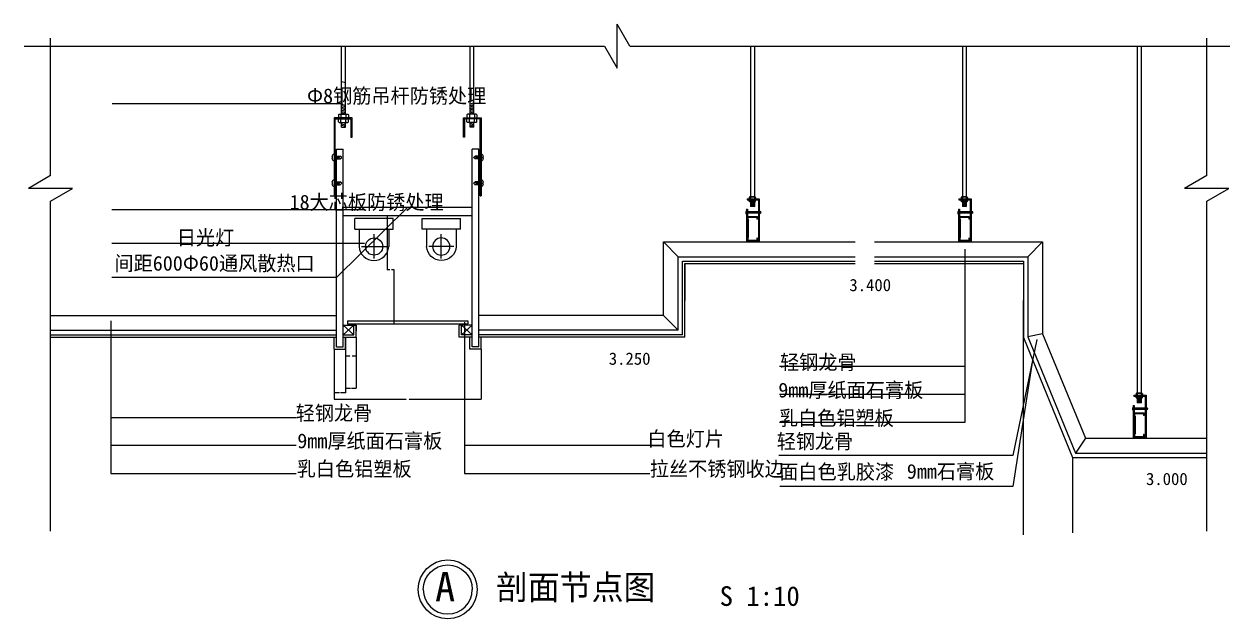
# Model space of a CAD drawing. Header units: metres. Extents: x -116298 to -111425, y -71583 to -67922.
# Drawn here: x -116102 to -113646, y -69134 to -67922 of the extents above; entities that cross this region are included whole.
import ezdxf

# ---------------------------------------------------------------- set-up
doc = ezdxf.new("R2010")
doc.units = ezdxf.units.M
for name, color, linetype in [('10', 8, 'Continuous'), ('10地线纹理填充', 8, 'Continuous'), ('20', 1, 'Continuous'), ('7', 7, 'Continuous'), ('8', 7, 'Continuous'), ('D', 3, 'Continuous'), ('墙柱', 2, 'Continuous'), ('家具', 3, 'Continuous')]:
    doc.layers.add(name, color=color, linetype=linetype)
doc.dimstyles.get("Standard").update_dxf_attribs({"dimtxt": 2.5, "dimasz": 2.5, "dimexe": 1.25, "dimexo": 0.625, "dimtad": 1, "dimcen": 2.5, "dimazin": 3, "dimtfac": 1, "dimtmove": 0, "dimatfit": 3})

# ---------------------------------------------------------------- blocks, each defined once
blk = doc.blocks.new('HY-4')
at = {"layer": '20'}
for points in [[(-5, 0, -1), (5, 0, -1)], [(-5, 0, 1), (5, 0, 1)]]:
    blk.add_lwpolyline(points, format="xyb", dxfattribs=at)
blk.add_circle((0, 0), 6, dxfattribs=at)
blk.add_circle((0, 0), 6, dxfattribs=at)
blk = doc.blocks.new('管灯')
for p, q in [((-133.51, 234.02), (-133.51, 164.05)), ((-175.41, 149.92), (-175.41, 200.06)), ((-97.4, 199.91), (-168.68, 199.91)), ((-90.55, 149.92), (-90.55, 199.91)), ((-78.1, 149.92), (-187.85, 149.92)), ((-187.85, 149.92), (-187.85, 119.92)), ((-78.1, 149.92), (-78.1, 119.92)), ((-187.85, 119.92), (-78.1, 119.92))]:
    blk.add_line(p, q)
blk.add_circle((-133.51, 199.91), 24.78)
blk.add_arc((-132.97, 197.42), 42.5, 3.36, 176.64)
blk = doc.blocks.new('_CLOSEDFILLED')
at = {"color": 0, "linetype": 'BYBLOCK'}
blk.add_solid([(-1, 0.2), (0, 0), (-1, -0.2)], dxfattribs=at)
blk = doc.blocks.new('*D1')
for p, q in [((-115470.08, -68584.53), (-115470.08, -68686.45)), ((-115170.4, -68584.44), (-115170.4, -68686.45)), ((-115469.83, -68686.45), (-115323.24, -68686.45)), ((-115317.24, -68686.45), (-115170.65, -68686.45))]:
    blk.add_line(p, q)
at = {"layer": 'Defpoints'}
for p in [(-115470.08, -68584.53), (-115170.4, -68584.44), (-115470.08, -68686.45)]:
    blk.add_point(p, dxfattribs=at)
at = {"layer": '7', "xscale": 0.25, "yscale": 0.25, "rotation": 180}
blk.add_blockref('_CLOSEDFILLED', (-115470.08, -68686.45), dxfattribs=at)
at = {"layer": '7', "xscale": 0.25, "yscale": 0.25}
blk.add_blockref('_CLOSEDFILLED', (-115170.4, -68686.45), dxfattribs=at)
at = {"layer": '7', "insert": (-115320.24, -68686.45), "char_height": 1, "attachment_point": 5}
blk.add_mtext('299,68', dxfattribs=at)
blk = doc.blocks.new('*D4')
for p, q in [((-115470.08, -68584.53), (-115470.08, -68673.45)), ((-115446.66, -68584.53), (-115446.66, -68673.45)), ((-115459.37, -68673.45), (-115470.33, -68673.45)), ((-115446.41, -68673.45), (-115457.37, -68673.45))]:
    blk.add_line(p, q)
at = {"layer": 'Defpoints'}
for p in [(-115470.08, -68584.53), (-115446.66, -68584.53), (-115446.66, -68673.45)]:
    blk.add_point(p, dxfattribs=at)
at = {"layer": '7', "xscale": 0.25, "yscale": 0.25}
blk.add_blockref('_CLOSEDFILLED', (-115470.08, -68673.45), dxfattribs=at)
at = {"layer": '7', "xscale": 0.25, "yscale": 0.25, "rotation": 180}
blk.add_blockref('_CLOSEDFILLED', (-115446.66, -68673.45), dxfattribs=at)
at = {"layer": '7', "insert": (-115458.37, -68673.45), "char_height": 1, "attachment_point": 5}
blk.add_mtext('25', dxfattribs=at)
blk = doc.blocks.new('*D5')
for p, q in [((-115425.2, -68535.75), (-115425.2, -68547.95)), ((-115425.45, -68547.95), (-115425.7, -68547.95)), ((-115425.2, -68560.14), (-115425.2, -68547.95)), ((-115425.2, -68547.95), (-115425.2, -68547.95)), ((-115424.95, -68547.95), (-115424.7, -68547.95))]:
    blk.add_line(p, q)
at = {"layer": 'Defpoints'}
for p in [(-115425.2, -68535.75), (-115425.2, -68547.95), (-115425.2, -68560.14)]:
    blk.add_point(p, dxfattribs=at)
at = {"layer": '7', "xscale": 0.25, "yscale": 0.25}
blk.add_blockref('_CLOSEDFILLED', (-115425.2, -68547.95), dxfattribs=at)
at = {"layer": '7', "xscale": 0.25, "yscale": 0.25, "rotation": 180}
blk.add_blockref('_CLOSEDFILLED', (-115425.2, -68547.95), dxfattribs=at)
at = {"layer": '7', "insert": (-115425.2, -68546.825), "char_height": 1, "attachment_point": 5}
blk.add_mtext('20', dxfattribs=at)
blk = doc.blocks.new('*D6')
for p, q in [((-115425.2, -68560.14), (-115425.2, -68598.95)), ((-115446.66, -68584.53), (-115446.66, -68598.95)), ((-115438.43, -68598.95), (-115446.91, -68598.95)), ((-115424.95, -68598.95), (-115433.43, -68598.95))]:
    blk.add_line(p, q)
at = {"layer": 'Defpoints'}
for p in [(-115425.2, -68560.14), (-115446.66, -68584.53), (-115425.2, -68598.95)]:
    blk.add_point(p, dxfattribs=at)
at = {"layer": '7', "xscale": 0.25, "yscale": 0.25}
blk.add_blockref('_CLOSEDFILLED', (-115446.66, -68598.95), dxfattribs=at)
at = {"layer": '7', "xscale": 0.25, "yscale": 0.25, "rotation": 180}
blk.add_blockref('_CLOSEDFILLED', (-115425.2, -68598.95), dxfattribs=at)
at = {"layer": '7', "insert": (-115435.93, -68598.95), "char_height": 1, "attachment_point": 5}
blk.add_mtext('21,46', dxfattribs=at)
blk = doc.blocks.new('*D7')
for p, q in [((-115446.66, -68560.14), (-115446.66, -68663.95)), ((-115425.2, -68560.14), (-115425.2, -68663.95)), ((-115446.41, -68663.95), (-115436.93, -68663.95)), ((-115434.93, -68663.95), (-115425.45, -68663.95))]:
    blk.add_line(p, q)
at = {"layer": 'Defpoints'}
for p in [(-115446.66, -68560.14), (-115425.2, -68560.14), (-115446.66, -68663.95)]:
    blk.add_point(p, dxfattribs=at)
at = {"layer": '7', "xscale": 0.25, "yscale": 0.25, "rotation": 180}
blk.add_blockref('_CLOSEDFILLED', (-115446.66, -68663.95), dxfattribs=at)
at = {"layer": '7', "xscale": 0.25, "yscale": 0.25}
blk.add_blockref('_CLOSEDFILLED', (-115425.2, -68663.95), dxfattribs=at)
at = {"layer": '7', "insert": (-115435.93, -68663.95), "char_height": 1, "attachment_point": 5}
blk.add_mtext('20', dxfattribs=at)
blk = doc.blocks.new('*D8')
for p, q in [((-115361.83, -68312.34), (-115361.83, -68422.58)), ((-115356.32, -68422.58), (-115362.08, -68422.58)), ((-115347.56, -68422.58), (-115353.32, -68422.58)), ((-115347.81, -68532.82), (-115347.81, -68422.58))]:
    blk.add_line(p, q)
at = {"layer": 'Defpoints'}
for p in [(-115361.83, -68312.34), (-115347.81, -68422.58), (-115347.81, -68532.82)]:
    blk.add_point(p, dxfattribs=at)
at = {"layer": '7', "xscale": 0.25, "yscale": 0.25}
blk.add_blockref('_CLOSEDFILLED', (-115361.83, -68422.58), dxfattribs=at)
at = {"layer": '7', "xscale": 0.25, "yscale": 0.25, "rotation": 180}
blk.add_blockref('_CLOSEDFILLED', (-115347.81, -68422.58), dxfattribs=at)
at = {"layer": '7', "insert": (-115354.82, -68422.58), "char_height": 1, "attachment_point": 5}
blk.add_mtext('220', dxfattribs=at)
blk = doc.blocks.new('*D25')
for p, q in [((-114066.19, -68409.98), (-114066.19, -68485.41)), ((-114066.44, -68485.41), (-114066.69, -68485.41)), ((-114066.19, -68560.84), (-114066.19, -68485.41)), ((-114066.19, -68485.41), (-114066.19, -68485.41)), ((-114065.94, -68485.41), (-114065.69, -68485.41))]:
    blk.add_line(p, q)
at = {"layer": 'Defpoints'}
for p in [(-114066.19, -68409.98), (-114066.19, -68485.41), (-114066.19, -68560.84)]:
    blk.add_point(p, dxfattribs=at)
at = {"layer": '7', "xscale": 0.25, "yscale": 0.25}
blk.add_blockref('_CLOSEDFILLED', (-114066.19, -68485.41), dxfattribs=at)
at = {"layer": '7', "xscale": 0.25, "yscale": 0.25, "rotation": 180}
blk.add_blockref('_CLOSEDFILLED', (-114066.19, -68485.41), dxfattribs=at)
at = {"layer": '7', "insert": (-114066.19, -68484.285), "char_height": 1, "attachment_point": 5}
blk.add_mtext('150', dxfattribs=at)
blk = doc.blocks.new('*D26')
for p, q in [((-114066.19, -68404.98), (-114066.19, -68544.08)), ((-114066.44, -68544.08), (-114066.69, -68544.08)), ((-114066.19, -68560.84), (-114066.19, -68544.08)), ((-114066.19, -68544.08), (-114066.19, -68544.08)), ((-114065.94, -68544.08), (-114065.69, -68544.08))]:
    blk.add_line(p, q)
at = {"layer": 'Defpoints'}
for p in [(-114066.19, -68404.98), (-114066.19, -68544.08), (-114066.19, -68560.84)]:
    blk.add_point(p, dxfattribs=at)
at = {"layer": '10地线纹理填充', "xscale": 0.25, "yscale": 0.25}
blk.add_blockref('_CLOSEDFILLED', (-114066.19, -68544.08), dxfattribs=at)
at = {"layer": '10地线纹理填充', "xscale": 0.25, "yscale": 0.25, "rotation": 180}
blk.add_blockref('_CLOSEDFILLED', (-114066.19, -68544.08), dxfattribs=at)
at = {"layer": '10地线纹理填充', "insert": (-114066.19, -68542.955), "char_height": 1, "attachment_point": 5}
blk.add_mtext('0', dxfattribs=at)
blk = doc.blocks.new('*D27')
for p, q in [((-114755.5, -68409.98), (-114755.5, -68484.98)), ((-114755.75, -68484.98), (-114756, -68484.98)), ((-114755.5, -68559.98), (-114755.5, -68484.98)), ((-114755.5, -68484.98), (-114755.5, -68484.98)), ((-114755.25, -68484.98), (-114755, -68484.98))]:
    blk.add_line(p, q)
at = {"layer": 'Defpoints'}
for p in [(-114755.5, -68409.98), (-114755.5, -68484.98), (-114755.5, -68559.98)]:
    blk.add_point(p, dxfattribs=at)
at = {"layer": '7', "xscale": 0.25, "yscale": 0.25}
blk.add_blockref('_CLOSEDFILLED', (-114755.5, -68484.98), dxfattribs=at)
at = {"layer": '7', "xscale": 0.25, "yscale": 0.25, "rotation": 180}
blk.add_blockref('_CLOSEDFILLED', (-114755.5, -68484.98), dxfattribs=at)
at = {"layer": '7', "insert": (-114755.5, -68483.855), "char_height": 1, "attachment_point": 5}
blk.add_mtext('0', dxfattribs=at)

msp = doc.modelspace()

# ---------------------------------------------------------------- hatches: boundary and pattern name
at = {"layer": '10'}
h = msp.add_hatch(dxfattribs=at)
h.set_pattern_fill('ANSI34', scale=29.27)
h.paths.add_polyline_path([(-115197.88, -68532.82), (-115197.88, -68526.97), (-115442.59, -68526.97), (-115442.59, -68532.82)])

# ---------------------------------------------------------------- linework, layer by layer
for p, q in [((-114066.19, -68962.58), (-114066.19, -68560.84)), ((-113965.82, -68804.98), (-113965.82, -68958.55))]:
    msp.add_line(p, q, dxfattribs=at)
at = {"layer": '10地线纹理填充'}
for p, q in [((-114769.5, -68395.98), (-114799.5, -68365.98)), ((-114057.19, -68395.98), (-114027.19, -68365.98)), ((-114799.5, -68515.98), (-114769.5, -68545.98)), ((-114027.19, -68553.13), (-114057.19, -68559.06)), ((-113939.68, -68765.98), (-113959.78, -68795.98))]:
    msp.add_line(p, q, dxfattribs=at)
at = {"layer": '20'}
for p, q in [((-114867.54, -67967.17), (-114893.52, -67922.17)), ((-114893.52, -68012.17), (-114893.52, -67922.17)), ((-116047.77, -68230.9), (-116047.77, -67950.96)), ((-113692.77, -68230.9), (-113692.77, -67950.96)), ((-116101.54, -67967.17), (-114919.5, -67967.17)), ((-114919.5, -67967.17), (-114893.52, -68012.17)), ((-114867.54, -67967.17), (-113645.54, -67967.17)), ((-116047.77, -68230.9), (-116092.77, -68256.88)), ((-113692.77, -68230.9), (-113737.77, -68256.88)), ((-116002.77, -68256.88), (-116092.77, -68256.88)), ((-116047.77, -68282.86), (-116002.77, -68256.88)), ((-113647.77, -68256.88), (-113737.77, -68256.88)), ((-113692.77, -68282.86), (-113647.77, -68256.88)), ((-116047.77, -68955.36), (-116047.77, -68282.86)), ((-113692.77, -68955.36), (-113692.77, -68282.86))]:
    msp.add_line(p, q, dxfattribs=at)
at = {"layer": '7'}
for p, q in [((-115470.08, -68584.53), (-115470.08, -68559.98)), ((-115446.66, -68584.53), (-115446.66, -68560.14)), ((-115470.08, -68584.53), (-115446.66, -68584.53))]:
    msp.add_line(p, q, dxfattribs=at)
at = {"layer": 'D'}
for p, q in [((-115447.25, -68041.79), (-115455.04, -68039.87)), ((-115447.25, -68087.78), (-115455.04, -68085.86)), ((-115447.25, -68090.79), (-115455.04, -68088.87)), ((-115447.25, -68093.81), (-115455.04, -68091.89)), ((-115447.25, -68096.82), (-115455.04, -68094.9)), ((-115447.25, -68099.84), (-115455.04, -68097.92)), ((-115447.25, -68102.85), (-115455.04, -68100.93)), ((-115447.25, -68105.87), (-115455.04, -68103.94)), ((-115193.23, -68084.76), (-115185.43, -68082.84)), ((-115193.23, -68087.78), (-115185.43, -68085.86)), ((-115193.23, -68090.79), (-115185.43, -68088.87)), ((-115193.23, -68093.81), (-115185.43, -68091.89)), ((-115193.23, -68096.82), (-115185.43, -68094.9)), ((-115193.23, -68099.84), (-115185.43, -68097.92)), ((-115193.23, -68102.85), (-115185.43, -68100.93)), ((-115193.23, -68105.87), (-115185.43, -68103.94)), ((-115447.25, -68124.74), (-115455.04, -68122.82)), ((-115447.25, -68127.75), (-115455.04, -68125.83)), ((-115447.25, -68130.77), (-115455.04, -68128.84)), ((-115193.23, -68124.74), (-115185.43, -68122.82)), ((-115193.23, -68127.75), (-115185.43, -68125.83)), ((-115193.23, -68130.77), (-115185.43, -68128.84)), ((-115470.19, -68191.08), (-115457.71, -68191.08)), ((-115470.19, -68196.93), (-115457.71, -68196.93)), ((-115170.29, -68191.08), (-115182.77, -68191.08)), ((-115170.29, -68196.93), (-115182.77, -68196.93)), ((-115470.19, -68243.49), (-115457.71, -68243.49)), ((-115470.19, -68249.34), (-115457.71, -68249.34)), ((-115170.29, -68243.49), (-115182.77, -68243.49)), ((-115170.29, -68249.34), (-115182.77, -68249.34)), ((-115467.65, -68272.31), (-115470.19, -68272.31)), ((-115172.83, -68272.31), (-115170.29, -68272.31))]:
    msp.add_line(p, q, dxfattribs=at)
at = {"layer": '墙柱'}
for p, q in [((-114755.5, -68559.98), (-114755.5, -68409.98)), ((-114755.5, -68559.98), (-114755.5, -68409.98)), ((-114755.5, -68409.98), (-114408.54, -68409.98)), ((-114369.54, -68409.98), (-114066.19, -68409.98)), ((-114066.19, -68404.98), (-114066.19, -68560.84)), ((-115425.2, -68560.14), (-115425.2, -68535.75)), ((-115215.27, -68560.14), (-115215.27, -68535.75)), ((-116047.77, -68559.98), (-115465.2, -68559.98)), ((-115451.54, -68560.14), (-115425.2, -68560.14)), ((-115188.93, -68560.14), (-115215.27, -68560.14)), ((-115193.81, -68584.53), (-115193.81, -68560.14)), ((-114755.5, -68559.98), (-115175.27, -68559.98)), ((-115170.4, -68584.44), (-115170.4, -68559.98)), ((-114066.19, -68560.84), (-113965.82, -68804.98)), ((-115170.4, -68584.53), (-115193.81, -68584.53)), ((-113965.82, -68804.98), (-113692.77, -68804.98))]:
    msp.add_line(p, q, dxfattribs=at)
at = {"layer": '家具'}
for p, q in [((-115455.04, -68105.87), (-115455.04, -67967.17)), ((-115447.25, -68105.87), (-115447.25, -67967.17)), ((-115193.23, -68105.87), (-115193.23, -67967.17)), ((-115185.43, -68105.87), (-115185.43, -67967.17)), ((-114622.03, -67967.17), (-114622.03, -68274.11)), ((-114614.03, -67967.17), (-114614.03, -68274.11)), ((-114190.38, -67967.17), (-114190.38, -68274.11)), ((-114182.38, -67967.17), (-114182.38, -68274.11)), ((-113834.24, -67967.17), (-113834.24, -68674.11)), ((-113826.24, -67967.17), (-113826.24, -68674.11)), ((-115445.96, -68113.35), (-115470.19, -68113.35)), ((-115470.19, -68113.35), (-115470.19, -68272.31)), ((-115467.65, -68115.39), (-115436.14, -68115.39)), ((-115467.65, -68191.08), (-115467.65, -68115.39)), ((-115460, -68105.87), (-115461.28, -68107.15)), ((-115461.28, -68107.15), (-115461.28, -68113.35)), ((-115461.28, -68121.59), (-115461.28, -68115.39)), ((-115460, -68122.87), (-115461.28, -68121.59)), ((-115460, -68105.87), (-115441.98, -68105.87)), ((-115460, -68122.87), (-115441.98, -68122.87)), ((-115456.3, -68107.15), (-115457.58, -68105.87)), ((-115456.3, -68121.59), (-115457.58, -68122.87)), ((-115454.99, -68105.87), (-115456.27, -68107.15)), ((-115456.27, -68107.15), (-115456.27, -68113.35)), ((-115456.27, -68121.59), (-115456.27, -68115.39)), ((-115454.99, -68122.87), (-115456.27, -68121.59)), ((-115455.04, -68132.26), (-115455.04, -68122.82)), ((-115445.99, -68107.15), (-115447.27, -68105.87)), ((-115445.99, -68121.59), (-115447.27, -68122.87)), ((-115433.59, -68113.35), (-115447.25, -68113.35)), ((-115447.25, -68132.26), (-115447.25, -68122.84)), ((-115444.68, -68105.87), (-115445.96, -68107.15)), ((-115445.96, -68107.15), (-115445.96, -68113.35)), ((-115445.96, -68121.59), (-115445.96, -68115.39)), ((-115444.68, -68122.87), (-115445.96, -68121.59)), ((-115440.7, -68107.15), (-115441.98, -68105.87)), ((-115440.7, -68121.59), (-115441.98, -68122.87)), ((-115440.7, -68107.15), (-115440.7, -68113.35)), ((-115440.7, -68121.59), (-115440.7, -68115.39)), ((-115436.14, -68115.39), (-115436.14, -68152.22)), ((-115433.59, -68152.22), (-115433.59, -68113.35)), ((-115206.89, -68113.35), (-115193.23, -68113.35)), ((-115206.89, -68152.22), (-115206.89, -68113.35)), ((-115204.34, -68115.39), (-115204.34, -68152.22)), ((-115172.83, -68115.39), (-115204.34, -68115.39)), ((-115199.78, -68107.15), (-115198.5, -68105.87)), ((-115199.78, -68107.15), (-115199.78, -68113.35)), ((-115199.78, -68121.59), (-115199.78, -68115.39)), ((-115199.78, -68121.59), (-115198.5, -68122.87)), ((-115180.48, -68105.87), (-115198.5, -68105.87)), ((-115180.48, -68122.87), (-115198.5, -68122.87)), ((-115195.8, -68105.87), (-115194.51, -68107.15)), ((-115195.8, -68122.87), (-115194.51, -68121.59)), ((-115194.51, -68107.15), (-115194.51, -68113.35)), ((-115194.51, -68113.35), (-115170.29, -68113.35)), ((-115194.51, -68121.59), (-115194.51, -68115.39)), ((-115194.48, -68107.15), (-115193.2, -68105.87)), ((-115194.48, -68121.59), (-115193.2, -68122.87)), ((-115193.23, -68132.26), (-115193.23, -68122.84)), ((-115185.49, -68105.87), (-115184.21, -68107.15)), ((-115185.49, -68122.87), (-115184.21, -68121.59)), ((-115185.43, -68132.26), (-115185.43, -68122.82)), ((-115184.21, -68107.15), (-115184.21, -68113.35)), ((-115184.21, -68121.59), (-115184.21, -68115.39)), ((-115184.18, -68107.15), (-115182.9, -68105.87)), ((-115184.18, -68121.59), (-115182.9, -68122.87)), ((-115180.48, -68105.87), (-115179.2, -68107.15)), ((-115180.48, -68122.87), (-115179.2, -68121.59)), ((-115179.2, -68107.15), (-115179.2, -68113.35)), ((-115179.2, -68121.59), (-115179.2, -68115.39)), ((-115172.83, -68191.08), (-115172.83, -68115.39)), ((-115170.29, -68113.35), (-115170.29, -68272.31)), ((-115455.04, -68132.26), (-115447.25, -68132.26)), ((-115436.14, -68152.22), (-115433.59, -68152.22)), ((-115204.34, -68152.22), (-115206.89, -68152.22)), ((-115185.43, -68132.26), (-115193.23, -68132.26)), ((-115465.2, -68177.09), (-115451.54, -68177.09)), ((-115465.2, -68579.65), (-115465.2, -68177.09)), ((-115451.54, -68579.65), (-115451.54, -68177.09)), ((-115175.27, -68177.09), (-115188.93, -68177.09)), ((-115188.93, -68579.65), (-115188.93, -68177.09)), ((-115175.27, -68579.65), (-115175.27, -68177.09)), ((-115474.69, -68195.5), (-115473.22, -68195.5)), ((-115474.65, -68192.51), (-115473.22, -68192.51)), ((-115473.22, -68195.5), (-115473.22, -68192.51)), ((-115470.19, -68196.93), (-115467, -68191.08)), ((-115467.97, -68196.93), (-115464.78, -68191.08)), ((-115467.65, -68243.49), (-115467.65, -68196.93)), ((-115465.75, -68196.93), (-115462.56, -68191.08)), ((-115463.52, -68196.93), (-115460.34, -68191.08)), ((-115461.3, -68196.93), (-115458.12, -68191.08)), ((-115454.53, -68194.01), (-115457.71, -68191.08)), ((-115457.71, -68196.93), (-115454.53, -68194.01)), ((-115185.94, -68194.01), (-115182.77, -68191.08)), ((-115182.77, -68196.93), (-115185.94, -68194.01)), ((-115179.17, -68196.93), (-115182.36, -68191.08)), ((-115176.95, -68196.93), (-115180.14, -68191.08)), ((-115174.73, -68196.93), (-115177.92, -68191.08)), ((-115172.51, -68196.93), (-115175.69, -68191.08)), ((-115170.29, -68196.93), (-115173.47, -68191.08)), ((-115172.83, -68243.49), (-115172.83, -68196.93)), ((-115167.25, -68195.5), (-115167.25, -68192.51)), ((-115165.83, -68192.51), (-115167.25, -68192.51)), ((-115165.79, -68195.5), (-115167.25, -68195.5)), ((-115474.69, -68247.91), (-115473.22, -68247.91)), ((-115474.65, -68244.91), (-115473.22, -68244.91)), ((-115473.22, -68247.91), (-115473.22, -68244.91)), ((-115470.19, -68249.34), (-115467, -68243.49)), ((-115467.97, -68249.34), (-115464.78, -68243.49)), ((-115467.65, -68272.31), (-115467.65, -68249.34)), ((-115465.75, -68249.34), (-115462.56, -68243.49)), ((-115463.52, -68249.34), (-115460.34, -68243.49)), ((-115461.3, -68249.34), (-115458.12, -68243.49)), ((-115454.53, -68246.41), (-115457.71, -68243.49)), ((-115457.71, -68249.34), (-115454.53, -68246.41)), ((-115185.94, -68246.41), (-115182.77, -68243.49)), ((-115182.77, -68249.34), (-115185.94, -68246.41)), ((-115179.17, -68249.34), (-115182.36, -68243.49)), ((-115176.95, -68249.34), (-115180.14, -68243.49)), ((-115174.73, -68249.34), (-115177.92, -68243.49)), ((-115172.51, -68249.34), (-115175.69, -68243.49)), ((-115170.29, -68249.34), (-115173.47, -68243.49)), ((-115172.83, -68272.31), (-115172.83, -68249.34)), ((-115167.25, -68247.91), (-115167.25, -68244.91)), ((-115165.83, -68244.91), (-115167.25, -68244.91)), ((-115165.79, -68247.91), (-115167.25, -68247.91)), ((-114624.42, -68275.33), (-114624.42, -68278.02)), ((-114614.03, -68274.14), (-114623.22, -68274.14)), ((-114622.03, -68273.91), (-114614.03, -68273.91)), ((-114622.03, -68275.33), (-114622.03, -68278.02)), ((-114612.84, -68274.14), (-114614.03, -68274.14)), ((-114614.03, -68275.33), (-114614.03, -68278.02)), ((-114611.65, -68275.33), (-114611.65, -68278.02)), ((-114192.76, -68275.33), (-114192.76, -68278.02)), ((-114182.38, -68274.14), (-114191.57, -68274.14)), ((-114190.38, -68273.91), (-114182.38, -68273.91)), ((-114190.38, -68275.33), (-114190.38, -68278.02)), ((-114181.19, -68274.14), (-114182.38, -68274.14)), ((-114182.38, -68275.33), (-114182.38, -68278.02)), ((-114180, -68275.33), (-114180, -68278.02)), ((-115451.54, -68294.78), (-115188.93, -68294.78)), ((-114630.02, -68298.98), (-114628.02, -68298.98)), ((-114630.02, -68298.98), (-114630.02, -68365.98)), ((-114629.02, -68277.98), (-114629.02, -68279.98)), ((-114629.02, -68277.98), (-114604.02, -68277.98)), ((-114629.02, -68279.98), (-114606.02, -68279.98)), ((-114628.02, -68298.98), (-114628.02, -68363.98)), ((-114624.42, -68282.59), (-114624.42, -68279.91)), ((-114614.03, -68283.78), (-114623.22, -68283.78)), ((-114622.03, -68278.02), (-114622.03, -68278.03)), ((-114622.03, -68282.59), (-114622.03, -68279.91)), ((-114622.03, -68283.78), (-114622.03, -68293.96)), ((-114614.03, -68284.55), (-114622.03, -68285.33)), ((-114622.03, -68285.49), (-114614.03, -68285.32)), ((-114614.03, -68285.42), (-114622.03, -68286.15)), ((-114622.03, -68286.36), (-114614.03, -68286.36)), ((-114614.03, -68286.43), (-114622.03, -68287.03)), ((-114622.03, -68287.22), (-114614.03, -68287.41)), ((-114614.03, -68287.51), (-114622.03, -68288.29)), ((-114622.03, -68288.43), (-114614.03, -68288.26)), ((-114614.03, -68288.38), (-114622.03, -68289.11)), ((-114622.03, -68289.29), (-114614.03, -68289.29)), ((-114614.03, -68289.39), (-114622.03, -68289.98)), ((-114622.03, -68290.15), (-114614.03, -68290.33)), ((-114614.03, -68290.4), (-114622.03, -68290.73)), ((-114614.03, -68291.32), (-114622.03, -68291)), ((-114622.03, -68291.58), (-114614.03, -68291.39)), ((-114614.03, -68292.34), (-114622.03, -68291.75)), ((-114622.03, -68292.43), (-114614.03, -68292.43)), ((-114614.03, -68293.34), (-114622.03, -68292.61)), ((-114622.03, -68293.29), (-114614.03, -68293.47)), ((-114614.03, -68293.96), (-114622.03, -68293.96)), ((-114614.03, -68278.02), (-114614.03, -68278.03)), ((-114614.03, -68282.59), (-114614.03, -68279.91)), ((-114612.84, -68283.78), (-114614.03, -68283.78)), ((-114614.03, -68283.78), (-114614.03, -68293.96)), ((-114611.65, -68282.59), (-114611.65, -68279.91)), ((-114606.02, -68279.98), (-114606.02, -68363.98)), ((-114604.02, -68277.98), (-114604.02, -68365.98)), ((-114198.36, -68298.98), (-114196.36, -68298.98)), ((-114198.36, -68298.98), (-114198.36, -68365.98)), ((-114197.36, -68277.98), (-114172.36, -68277.98)), ((-114197.36, -68277.98), (-114197.36, -68279.98)), ((-114197.36, -68279.98), (-114174.36, -68279.98)), ((-114196.36, -68298.98), (-114196.36, -68363.98)), ((-114192.76, -68282.59), (-114192.76, -68279.91)), ((-114182.38, -68283.78), (-114191.57, -68283.78)), ((-114190.38, -68278.02), (-114190.38, -68278.03)), ((-114190.38, -68282.59), (-114190.38, -68279.91)), ((-114190.38, -68283.78), (-114190.38, -68293.96)), ((-114182.38, -68284.55), (-114190.38, -68285.33)), ((-114190.38, -68285.49), (-114182.38, -68285.32)), ((-114182.38, -68285.42), (-114190.38, -68286.15)), ((-114190.38, -68286.36), (-114182.38, -68286.36)), ((-114182.38, -68286.43), (-114190.38, -68287.03)), ((-114190.38, -68287.22), (-114182.38, -68287.41)), ((-114182.38, -68287.51), (-114190.38, -68288.29)), ((-114190.38, -68288.43), (-114182.38, -68288.26)), ((-114182.38, -68288.38), (-114190.38, -68289.11)), ((-114190.38, -68289.29), (-114182.38, -68289.29)), ((-114182.38, -68289.39), (-114190.38, -68289.98)), ((-114190.38, -68290.15), (-114182.38, -68290.33)), ((-114182.38, -68290.4), (-114190.38, -68290.73)), ((-114182.38, -68291.32), (-114190.38, -68291)), ((-114190.38, -68291.58), (-114182.38, -68291.39)), ((-114182.38, -68292.34), (-114190.38, -68291.75)), ((-114190.38, -68292.43), (-114182.38, -68292.43)), ((-114182.38, -68293.34), (-114190.38, -68292.61)), ((-114190.38, -68293.29), (-114182.38, -68293.47)), ((-114182.38, -68293.96), (-114190.38, -68293.96)), ((-114182.38, -68278.02), (-114182.38, -68278.03)), ((-114182.38, -68282.59), (-114182.38, -68279.91)), ((-114182.38, -68283.78), (-114182.38, -68293.96)), ((-114181.19, -68283.78), (-114182.38, -68283.78)), ((-114180, -68282.59), (-114180, -68279.91)), ((-114174.36, -68279.98), (-114174.36, -68363.98)), ((-114172.36, -68277.98), (-114172.36, -68365.98)), ((-115451.54, -68312.34), (-115188.93, -68312.34)), ((-114631.47, -68304.09), (-114631.47, -68307.99)), ((-114631.03, -68303.65), (-114630.02, -68303.65)), ((-114631.03, -68304.54), (-114630.02, -68304.54)), ((-114630.02, -68304.54), (-114631.03, -68304.54)), ((-114631.03, -68307.54), (-114630.02, -68307.54)), ((-114630.02, -68307.54), (-114631.03, -68307.54)), ((-114631.03, -68308.43), (-114630.02, -68308.43)), ((-114630.02, -68303.65), (-114630.02, -68308.43)), ((-114604.82, -68304.54), (-114628.02, -68304.54)), ((-114604.82, -68307.54), (-114628.02, -68307.54)), ((-114628.02, -68313.98), (-114608.02, -68313.98)), ((-114628.02, -68321.01), (-114628.02, -68313.98)), ((-114628.02, -68321.01), (-114627.02, -68321.94)), ((-114627.02, -68356.01), (-114627.02, -68321.94)), ((-114626.82, -68315.18), (-114609.22, -68315.18)), ((-114626.82, -68320.49), (-114626.82, -68315.18)), ((-114626.82, -68320.49), (-114625.82, -68321.42)), ((-114625.82, -68356.53), (-114625.82, -68321.42)), ((-114609.28, -68304.54), (-114609.81, -68307.54)), ((-114609.02, -68304.54), (-114609.54, -68307.54)), ((-114609.22, -68315.18), (-114609.22, -68319.48)), ((-114608.02, -68319.48), (-114609.22, -68319.48)), ((-114608.58, -68304.54), (-114609.11, -68307.54)), ((-114608.32, -68304.54), (-114608.84, -68307.54)), ((-114607.88, -68304.54), (-114608.41, -68307.54)), ((-114607.62, -68304.54), (-114608.14, -68307.54)), ((-114608.02, -68313.98), (-114608.02, -68319.48)), ((-114607.18, -68304.54), (-114607.71, -68307.54)), ((-114606.92, -68304.54), (-114607.44, -68307.54)), ((-114606.48, -68304.54), (-114607.01, -68307.54)), ((-114606.22, -68304.54), (-114606.74, -68307.54)), ((-114605.78, -68304.54), (-114606.31, -68307.54)), ((-114605.52, -68304.54), (-114606.04, -68307.54)), ((-114605.08, -68304.54), (-114605.61, -68307.54)), ((-114604.82, -68304.54), (-114605.34, -68307.54)), ((-114604.02, -68303.65), (-114604.02, -68308.43)), ((-114603.01, -68303.65), (-114604.02, -68303.65)), ((-114603.01, -68304.54), (-114604.02, -68304.54)), ((-114603.01, -68307.54), (-114604.02, -68307.54)), ((-114603.01, -68308.43), (-114604.02, -68308.43)), ((-114602.11, -68304.54), (-114602.64, -68307.54)), ((-114602.56, -68304.09), (-114602.56, -68307.99)), ((-114600.82, -68304.54), (-114602.56, -68304.54)), ((-114600.82, -68307.54), (-114602.56, -68307.54)), ((-114601.85, -68304.54), (-114602.37, -68307.54)), ((-114601.41, -68304.54), (-114601.94, -68307.54)), ((-114601.15, -68304.54), (-114601.67, -68307.54)), ((-114600.82, -68307.54), (-114600.82, -68304.54)), ((-114199.82, -68304.09), (-114199.82, -68307.99)), ((-114199.37, -68303.65), (-114198.36, -68303.65)), ((-114198.36, -68304.54), (-114199.37, -68304.54)), ((-114199.37, -68304.54), (-114198.36, -68304.54)), ((-114198.36, -68307.54), (-114199.37, -68307.54)), ((-114199.37, -68307.54), (-114198.36, -68307.54)), ((-114199.37, -68308.43), (-114198.36, -68308.43)), ((-114198.36, -68303.65), (-114198.36, -68308.43)), ((-114173.16, -68304.54), (-114196.36, -68304.54)), ((-114173.16, -68307.54), (-114196.36, -68307.54)), ((-114196.36, -68313.98), (-114176.36, -68313.98)), ((-114196.36, -68321.01), (-114196.36, -68313.98)), ((-114196.36, -68321.01), (-114195.36, -68321.94)), ((-114195.36, -68356.01), (-114195.36, -68321.94)), ((-114195.16, -68315.18), (-114177.56, -68315.18)), ((-114195.16, -68320.49), (-114195.16, -68315.18)), ((-114195.16, -68320.49), (-114194.16, -68321.42)), ((-114194.16, -68356.53), (-114194.16, -68321.42)), ((-114177.63, -68304.54), (-114178.15, -68307.54)), ((-114177.36, -68304.54), (-114177.89, -68307.54)), ((-114177.56, -68315.18), (-114177.56, -68319.48)), ((-114176.36, -68319.48), (-114177.56, -68319.48)), ((-114176.93, -68304.54), (-114177.45, -68307.54)), ((-114176.66, -68304.54), (-114177.19, -68307.54)), ((-114176.23, -68304.54), (-114176.75, -68307.54)), ((-114175.96, -68304.54), (-114176.49, -68307.54)), ((-114176.36, -68313.98), (-114176.36, -68319.48)), ((-114175.53, -68304.54), (-114176.05, -68307.54)), ((-114175.26, -68304.54), (-114175.79, -68307.54)), ((-114174.83, -68304.54), (-114175.35, -68307.54)), ((-114174.56, -68304.54), (-114175.09, -68307.54)), ((-114174.13, -68304.54), (-114174.65, -68307.54)), ((-114173.86, -68304.54), (-114174.39, -68307.54)), ((-114173.43, -68304.54), (-114173.95, -68307.54)), ((-114173.16, -68304.54), (-114173.69, -68307.54)), ((-114171.36, -68303.65), (-114172.36, -68303.65)), ((-114172.36, -68303.65), (-114172.36, -68308.43)), ((-114171.36, -68304.54), (-114172.36, -68304.54)), ((-114171.36, -68307.54), (-114172.36, -68307.54)), ((-114171.36, -68308.43), (-114172.36, -68308.43)), ((-114170.46, -68304.54), (-114170.98, -68307.54)), ((-114170.91, -68304.09), (-114170.91, -68307.99)), ((-114169.16, -68304.54), (-114170.91, -68304.54)), ((-114169.16, -68307.54), (-114170.91, -68307.54)), ((-114170.19, -68304.54), (-114170.72, -68307.54)), ((-114169.76, -68304.54), (-114170.28, -68307.54)), ((-114169.49, -68304.54), (-114170.02, -68307.54)), ((-114169.16, -68307.54), (-114169.16, -68304.54)), ((-114799.5, -68515.98), (-114799.5, -68365.98)), ((-114799.5, -68365.98), (-114408.54, -68365.98)), ((-114630.02, -68365.98), (-114604.02, -68365.98)), ((-114628.02, -68356.94), (-114627.02, -68356.01)), ((-114628.02, -68363.98), (-114628.02, -68356.94)), ((-114608.02, -68363.98), (-114628.02, -68363.98)), ((-114628.02, -68363.98), (-114606.02, -68363.98)), ((-114626.82, -68357.46), (-114625.82, -68356.53)), ((-114626.82, -68362.78), (-114626.82, -68357.46)), ((-114609.22, -68362.78), (-114626.82, -68362.78)), ((-114608.02, -68358.48), (-114609.22, -68358.48)), ((-114609.22, -68358.48), (-114609.22, -68362.78)), ((-114608.02, -68358.48), (-114608.02, -68363.98)), ((-114369.54, -68365.98), (-114027.19, -68365.98)), ((-114198.36, -68365.98), (-114172.36, -68365.98)), ((-114196.36, -68356.94), (-114195.36, -68356.01)), ((-114196.36, -68363.98), (-114196.36, -68356.94)), ((-114196.36, -68363.98), (-114174.36, -68363.98)), ((-114176.36, -68363.98), (-114196.36, -68363.98)), ((-114195.16, -68357.46), (-114194.16, -68356.53)), ((-114195.16, -68362.78), (-114195.16, -68357.46)), ((-114177.56, -68362.78), (-114195.16, -68362.78)), ((-114177.56, -68358.48), (-114177.56, -68362.78)), ((-114176.36, -68358.48), (-114177.56, -68358.48)), ((-114176.36, -68358.48), (-114176.36, -68363.98)), ((-114027.19, -68365.98), (-114027.19, -68553.13)), ((-114769.5, -68545.98), (-114769.5, -68395.98)), ((-114769.5, -68395.98), (-114408.54, -68395.98)), ((-114369.54, -68395.98), (-114057.19, -68395.98)), ((-114057.19, -68395.98), (-114057.19, -68559.06)), ((-114760.5, -68554.98), (-114760.5, -68404.98)), ((-114760.5, -68404.98), (-114408.54, -68404.98)), ((-114369.54, -68404.98), (-114066.19, -68404.98)), ((-116047.77, -68515.98), (-115465.2, -68515.98)), ((-114799.5, -68515.98), (-115175.27, -68515.98)), ((-116047.77, -68545.98), (-115465.2, -68545.98)), ((-115451.54, -68535.75), (-115430.08, -68555.26)), ((-115451.54, -68555.26), (-115430.08, -68535.75)), ((-115451.54, -68535.75), (-115425.2, -68535.75)), ((-115442.59, -68526.97), (-115197.88, -68526.97)), ((-115442.59, -68526.97), (-115442.59, -68532.82)), ((-115442.59, -68532.82), (-115197.88, -68532.82)), ((-115430.08, -68555.26), (-115430.08, -68535.75)), ((-115188.93, -68535.75), (-115215.27, -68535.75)), ((-115210.4, -68535.75), (-115188.93, -68555.26)), ((-115210.4, -68555.26), (-115188.93, -68535.75)), ((-115210.4, -68555.26), (-115210.4, -68535.75)), ((-115197.88, -68526.97), (-115197.88, -68532.82)), ((-114769.5, -68545.98), (-115175.27, -68545.98)), ((-116047.77, -68554.98), (-115465.2, -68554.98)), ((-115451.54, -68555.26), (-115430.08, -68555.26)), ((-115188.93, -68555.26), (-115210.4, -68555.26)), ((-114760.5, -68554.98), (-115175.27, -68554.98)), ((-114057.19, -68559.06), (-113959.78, -68795.98)), ((-114027.19, -68553.13), (-113939.68, -68765.98)), ((-115465.2, -68579.65), (-115451.54, -68579.65)), ((-115175.27, -68579.65), (-115188.93, -68579.65)), ((-113841.22, -68677.98), (-113841.22, -68679.98)), ((-113841.22, -68677.98), (-113816.22, -68677.98)), ((-113841.22, -68679.98), (-113818.22, -68679.98)), ((-113836.62, -68675.33), (-113836.62, -68678.02)), ((-113836.62, -68682.59), (-113836.62, -68679.91)), ((-113826.24, -68674.14), (-113835.43, -68674.14)), ((-113826.24, -68683.78), (-113835.43, -68683.78)), ((-113834.24, -68673.91), (-113826.24, -68673.91)), ((-113834.24, -68675.33), (-113834.24, -68678.02)), ((-113834.24, -68678.02), (-113834.24, -68678.03)), ((-113834.24, -68682.59), (-113834.24, -68679.91)), ((-113834.24, -68683.78), (-113834.24, -68693.96)), ((-113826.24, -68684.55), (-113834.24, -68685.33)), ((-113834.24, -68685.49), (-113826.24, -68685.32)), ((-113826.24, -68685.42), (-113834.24, -68686.15)), ((-113834.24, -68686.36), (-113826.24, -68686.36)), ((-113826.24, -68686.43), (-113834.24, -68687.03)), ((-113834.24, -68687.22), (-113826.24, -68687.41)), ((-113826.24, -68687.51), (-113834.24, -68688.29)), ((-113834.24, -68688.43), (-113826.24, -68688.26)), ((-113826.24, -68688.38), (-113834.24, -68689.11)), ((-113834.24, -68689.29), (-113826.24, -68689.29)), ((-113826.24, -68689.39), (-113834.24, -68689.98)), ((-113834.24, -68690.15), (-113826.24, -68690.33)), ((-113826.24, -68690.4), (-113834.24, -68690.73)), ((-113826.24, -68691.32), (-113834.24, -68691)), ((-113834.24, -68691.58), (-113826.24, -68691.39)), ((-113826.24, -68692.34), (-113834.24, -68691.75)), ((-113834.24, -68692.43), (-113826.24, -68692.43)), ((-113826.24, -68693.34), (-113834.24, -68692.61)), ((-113834.24, -68693.29), (-113826.24, -68693.47)), ((-113826.24, -68693.96), (-113834.24, -68693.96)), ((-113825.05, -68674.14), (-113826.24, -68674.14)), ((-113826.24, -68675.33), (-113826.24, -68678.02)), ((-113826.24, -68678.02), (-113826.24, -68678.03)), ((-113826.24, -68682.59), (-113826.24, -68679.91)), ((-113826.24, -68683.78), (-113826.24, -68693.96)), ((-113825.05, -68683.78), (-113826.24, -68683.78)), ((-113823.86, -68675.33), (-113823.86, -68678.02)), ((-113823.86, -68682.59), (-113823.86, -68679.91)), ((-113818.22, -68679.98), (-113818.22, -68763.98)), ((-113816.22, -68677.98), (-113816.22, -68765.98)), ((-113843.68, -68704.09), (-113843.68, -68707.99)), ((-113843.23, -68703.65), (-113842.22, -68703.65)), ((-113843.23, -68704.54), (-113842.22, -68704.54)), ((-113842.22, -68704.54), (-113843.23, -68704.54)), ((-113843.23, -68707.54), (-113842.22, -68707.54)), ((-113842.22, -68707.54), (-113843.23, -68707.54)), ((-113843.23, -68708.43), (-113842.22, -68708.43)), ((-113842.22, -68698.98), (-113840.22, -68698.98)), ((-113842.22, -68698.98), (-113842.22, -68765.98)), ((-113842.22, -68703.65), (-113842.22, -68708.43)), ((-113840.22, -68698.98), (-113840.22, -68763.98)), ((-113817.02, -68704.54), (-113840.22, -68704.54)), ((-113817.02, -68707.54), (-113840.22, -68707.54)), ((-113840.22, -68721.01), (-113840.22, -68713.98)), ((-113840.22, -68713.98), (-113820.22, -68713.98)), ((-113839.02, -68720.49), (-113839.02, -68715.18)), ((-113839.02, -68715.18), (-113821.42, -68715.18)), ((-113821.49, -68704.54), (-113822.01, -68707.54)), ((-113821.22, -68704.54), (-113821.75, -68707.54)), ((-113821.42, -68715.18), (-113821.42, -68719.48)), ((-113820.79, -68704.54), (-113821.31, -68707.54)), ((-113820.52, -68704.54), (-113821.05, -68707.54)), ((-113820.09, -68704.54), (-113820.61, -68707.54)), ((-113819.82, -68704.54), (-113820.35, -68707.54)), ((-113820.22, -68713.98), (-113820.22, -68719.48)), ((-113819.39, -68704.54), (-113819.91, -68707.54)), ((-113819.12, -68704.54), (-113819.65, -68707.54)), ((-113818.69, -68704.54), (-113819.21, -68707.54)), ((-113818.42, -68704.54), (-113818.95, -68707.54)), ((-113817.99, -68704.54), (-113818.51, -68707.54)), ((-113817.72, -68704.54), (-113818.25, -68707.54)), ((-113817.29, -68704.54), (-113817.81, -68707.54)), ((-113817.02, -68704.54), (-113817.55, -68707.54)), ((-113816.22, -68703.65), (-113816.22, -68708.43)), ((-113815.22, -68703.65), (-113816.22, -68703.65)), ((-113815.22, -68704.54), (-113816.22, -68704.54)), ((-113815.22, -68707.54), (-113816.22, -68707.54)), ((-113815.22, -68708.43), (-113816.22, -68708.43)), ((-113814.32, -68704.54), (-113814.84, -68707.54)), ((-113814.77, -68704.09), (-113814.77, -68707.99)), ((-113813.02, -68704.54), (-113814.77, -68704.54)), ((-113813.02, -68707.54), (-113814.77, -68707.54)), ((-113814.05, -68704.54), (-113814.58, -68707.54)), ((-113813.62, -68704.54), (-113814.14, -68707.54)), ((-113813.35, -68704.54), (-113813.88, -68707.54)), ((-113813.02, -68707.54), (-113813.02, -68704.54)), ((-113840.22, -68721.01), (-113839.22, -68721.94)), ((-113839.22, -68756.01), (-113839.22, -68721.94)), ((-113839.02, -68720.49), (-113838.02, -68721.42)), ((-113838.02, -68756.53), (-113838.02, -68721.42)), ((-113820.22, -68719.48), (-113821.42, -68719.48)), ((-113939.68, -68765.98), (-113692.77, -68765.98)), ((-113842.22, -68765.98), (-113816.22, -68765.98)), ((-113840.22, -68756.94), (-113839.22, -68756.01)), ((-113840.22, -68763.98), (-113840.22, -68756.94)), ((-113820.22, -68763.98), (-113840.22, -68763.98)), ((-113840.22, -68763.98), (-113818.22, -68763.98)), ((-113839.02, -68757.46), (-113838.02, -68756.53)), ((-113839.02, -68762.78), (-113839.02, -68757.46)), ((-113821.42, -68762.78), (-113839.02, -68762.78)), ((-113820.22, -68758.48), (-113821.42, -68758.48)), ((-113821.42, -68758.48), (-113821.42, -68762.78)), ((-113820.22, -68758.48), (-113820.22, -68763.98)), ((-113959.78, -68795.98), (-113692.77, -68795.98))]:
    msp.add_line(p, q, dxfattribs=at)
for centre, radius, start, end in [((-115469.49, -68195.29), 5.21, 182.34, 262.26), ((-115469.34, -68192.71), 5.35, 99.13, 177.89), ((-115171.14, -68192.71), 5.35, 2.11, 80.87), ((-115170.99, -68195.29), 5.21, 277.74, 357.66), ((-115469.49, -68247.7), 5.21, 182.34, 262.26), ((-115469.34, -68245.11), 5.35, 99.13, 177.89), ((-115171.14, -68245.11), 5.35, 2.11, 80.87), ((-115170.99, -68247.7), 5.21, 277.74, 357.66), ((-114623.22, -68275.33), 1.19, 90, 180), ((-114623.22, -68275.33), 1.19, 0, 90), ((-114620.84, -68275.33), 1.19, 90, 180), ((-114615.22, -68275.33), 1.19, 0, 90), ((-114612.84, -68275.33), 1.19, 90, 180), ((-114612.84, -68275.33), 1.19, 0, 90), ((-114191.57, -68275.33), 1.19, 90, 180), ((-114191.57, -68275.33), 1.19, 0, 90), ((-114189.19, -68275.33), 1.19, 90, 180), ((-114183.57, -68275.33), 1.19, 0, 90), ((-114181.19, -68275.33), 1.19, 90, 180), ((-114181.19, -68275.33), 1.19, 0, 90), ((-114623.22, -68282.59), 1.19, 180, 270), ((-114623.22, -68282.59), 1.19, 270, 0), ((-114620.84, -68282.59), 1.19, 180, 270), ((-114615.22, -68282.59), 1.19, 270, 0), ((-114612.84, -68282.59), 1.19, 180, 270), ((-114612.84, -68282.59), 1.19, 270, 0), ((-114191.57, -68282.59), 1.19, 180, 270), ((-114191.57, -68282.59), 1.19, 270, 0), ((-114189.19, -68282.59), 1.19, 180, 270), ((-114183.57, -68282.59), 1.19, 270, 0), ((-114181.19, -68282.59), 1.19, 180, 270), ((-114181.19, -68282.59), 1.19, 270, 0), ((-114631.03, -68304.09), 0.45, 90, 180), ((-114631.03, -68304.09), 0.45, 180, 270), ((-114631.03, -68304.99), 0.45, 90, 180), ((-114631.03, -68307.09), 0.45, 180, 270), ((-114631.03, -68307.99), 0.45, 90, 180), ((-114631.03, -68307.99), 0.45, 180, 270), ((-114603.01, -68304.09), 0.45, 0, 90), ((-114603.01, -68304.09), 0.45, 270, 0), ((-114603.01, -68304.99), 0.45, 0, 90), ((-114603.01, -68307.09), 0.45, 270, 0), ((-114603.01, -68307.99), 0.45, 0, 90), ((-114603.01, -68307.99), 0.45, 270, 0), ((-114199.37, -68304.09), 0.45, 90, 180), ((-114199.37, -68304.09), 0.45, 180, 270), ((-114199.37, -68304.99), 0.45, 90, 180), ((-114199.37, -68307.09), 0.45, 180, 270), ((-114199.37, -68307.99), 0.45, 90, 180), ((-114199.37, -68307.99), 0.45, 180, 270), ((-114171.36, -68304.09), 0.45, 0, 90), ((-114171.36, -68304.09), 0.45, 270, 0), ((-114171.36, -68304.99), 0.45, 0, 90), ((-114171.36, -68307.09), 0.45, 270, 0), ((-114171.36, -68307.99), 0.45, 0, 90), ((-114171.36, -68307.99), 0.45, 270, 0), ((-113835.43, -68675.33), 1.19, 90, 180), ((-113835.43, -68682.59), 1.19, 180, 270), ((-113835.43, -68675.33), 1.19, 0, 90), ((-113835.43, -68682.59), 1.19, 270, 0), ((-113833.05, -68675.33), 1.19, 90, 180), ((-113833.05, -68682.59), 1.19, 180, 270), ((-113827.43, -68675.33), 1.19, 0, 90), ((-113827.43, -68682.59), 1.19, 270, 0), ((-113825.05, -68675.33), 1.19, 90, 180), ((-113825.05, -68682.59), 1.19, 180, 270), ((-113825.05, -68675.33), 1.19, 0, 90), ((-113825.05, -68682.59), 1.19, 270, 0), ((-113843.23, -68704.09), 0.45, 90, 180), ((-113843.23, -68704.09), 0.45, 180, 270), ((-113843.23, -68704.99), 0.45, 90, 180), ((-113843.23, -68707.09), 0.45, 180, 270), ((-113843.23, -68707.99), 0.45, 90, 180), ((-113843.23, -68707.99), 0.45, 180, 270), ((-113815.22, -68704.09), 0.45, 0, 90), ((-113815.22, -68704.09), 0.45, 270, 0), ((-113815.22, -68704.99), 0.45, 0, 90), ((-113815.22, -68707.09), 0.45, 270, 0), ((-113815.22, -68707.99), 0.45, 0, 90), ((-113815.22, -68707.99), 0.45, 270, 0)]:
    msp.add_arc(centre, radius, start, end, dxfattribs=at)

# ---------------------------------------------------------------- block references
at = {"layer": '8', "xscale": 10, "yscale": 10, "zscale": 10}
msp.add_blockref('HY-4', (-115238.63, -69073.9), dxfattribs=at)
at = {"layer": '家具', "yscale": 0.71, "zscale": 0.71, "rotation": 180}
for p, xscale in [((-115483.34, -68233.34), 0.71), ((-115157.14, -68233.34), -0.71)]:
    msp.add_blockref('管灯', p, dxfattribs=dict(at, xscale=xscale))

# ---------------------------------------------------------------- texts
for s, height, p in [('剖面节点图', 50, (-115140.69, -69094.6)), ('A', 60, (-115264.4, -69098.18)), ('S 1:10', 40, (-114684.9, -69107.39))]:
    msp.add_text(s, height=height).set_placement(p)
at = {"insert": (-115525.39, -68053.33), "char_height": 30, "attachment_point": 1}
msp.add_mtext('Φ8钢筋吊杆防锈处理', dxfattribs=at)
at = {"layer": '7'}
for s, height, p in [('间距600Φ60通风散热口', 30, (-115917.49, -68424.46)), ('3.400', 25, (-114420.67, -68466.21)), ('3.250', 25, (-114910.64, -68616.21)), ('轻钢龙骨', 30, (-114568.68, -68787.13)), ('面白色乳胶漆', 30, (-114563.45, -68849.26)), ('9mm石膏板', 30, (-114303.62, -68848.46)), ('3.000', 25, (-113816.43, -68861.21))]:
    msp.add_text(s, height=height, dxfattribs=at).set_placement(p)
at = {"layer": '7', "char_height": 30, "attachment_point": 1}
for s, insert in [('18大芯板防锈处理', (-115560.78, -68269.93)), ('日光灯', (-115790.55, -68342.16)), ('轻钢龙骨', (-114561.9, -68595.94)), ('9mm厚纸面石膏板', (-114565.3, -68652.73)), ('轻钢龙骨', (-115548.43, -68699.41)), ('乳白色铝塑板', (-114564.05, -68709.73)), ('9mm厚纸面石膏板', (-115545.03, -68756.2)), ('白色灯片', (-114831.99, -68752)), ('乳白色铝塑板', (-115546.28, -68813.2)), ('拉丝不锈钢收边', (-114827.04, -68813.31))]:
    msp.add_mtext(s, dxfattribs=dict(at, insert=insert))

# ---------------------------------------------------------------- dimensions: what is measured, and where the dimension line sits
at = {"layer": '10地线纹理填充'}
dim = msp.add_linear_dim(base=(-114066.19, -68544.08), p1=(-114066.19, -68404.98), p2=(-114066.19, -68560.84), dimstyle='Standard', dxfattribs=at)
dim.commit()
dim.dimension.update_dxf_attribs({"geometry": '*D26', "text_midpoint": (-114066.19, -68542.955)})
at = {"layer": '7'}
for base, p1, p2, text, picture, middle in [((-115347.81, -68422.58), (-115347.81, -68532.82), (-115361.83, -68312.34), '220', '*D8', (-115354.82, -68422.58)), ((-114066.19, -68485.41), (-114066.19, -68409.98), (-114066.19, -68560.84), '150', '*D25', (-114066.19, -68484.285)), ((-115425.2, -68547.95), (-115425.2, -68535.75), (-115425.2, -68560.14), '20', '*D5', (-115425.2, -68546.825)), ((-115446.66, -68663.95), (-115446.66, -68560.14), (-115425.2, -68560.14), '20', '*D7', (-115435.93, -68663.95)), ((-115446.66, -68673.45), (-115446.66, -68584.53), (-115470.08, -68584.53), '25', '*D4', (-115458.37, -68673.45))]:
    dim = msp.add_linear_dim(base=base, p1=p1, p2=p2, text=text, dimstyle='Standard', dxfattribs=at)
    dim.commit()
    dim.dimension.update_dxf_attribs({"geometry": picture, "text_midpoint": middle})
for base, p1, p2, picture, middle in [((-114755.5, -68484.98), (-114755.5, -68409.98), (-114755.5, -68559.98), '*D27', (-114755.5, -68483.855)), ((-115425.2, -68598.95), (-115425.2, -68560.14), (-115446.66, -68584.53), '*D6', (-115435.93, -68598.95)), ((-115470.08, -68686.45), (-115470.08, -68584.53), (-115170.4, -68584.44), '*D1', (-115320.24, -68686.45))]:
    dim = msp.add_linear_dim(base=base, p1=p1, p2=p2, dimstyle='Standard', dxfattribs=at)
    dim.commit()
    dim.dimension.update_dxf_attribs({"geometry": picture, "text_midpoint": middle})

# ---------------------------------------------------------------- leaders
for points in [[(-115452.71, -68084.63), (-115922.04, -68084.63)], [(-115460.48, -68300.56), (-115922.54, -68300.56)], [(-115409.64, -68300.56), (-115612.94, -68300.56)], [(-115320.24, -68294.78), (-115465.2, -68438.08)], [(-115408.42, -68368.82), (-115922.54, -68368.82)], [(-114185.29, -68380.45), (-114185.29, -68619.98), (-114562.79, -68619.98)], [(-114185.29, -68398.45), (-114185.29, -68676.48), (-114562.79, -68676.48)], [(-114185.29, -68408.95), (-114185.29, -68733.98), (-114562.79, -68733.98)], [(-115465.2, -68438.08), (-115922.54, -68438.08)], [(-115925.04, -68526.95), (-115925.04, -68723.45), (-115547.54, -68723.45)], [(-115925.04, -68545.98), (-115925.04, -68779.95), (-115547.54, -68779.95)], [(-115204.54, -68529.45), (-115204.54, -68779.95), (-114827.04, -68779.95)], [(-115925.04, -68559.98), (-115925.04, -68837.45), (-115547.54, -68837.45)], [(-115204.54, -68559.98), (-115204.54, -68837.45), (-114827.04, -68837.45)], [(-114038.54, -68564.95), (-114087.58, -68800.87), (-114563.97, -68800.87)], [(-114047.26, -68606.89), (-114087.58, -68864.33), (-114562.54, -68864.33)]]:
    msp.add_leader(points, dimstyle='Standard', dxfattribs=at)

doc.saveas('drawing.dxf')
